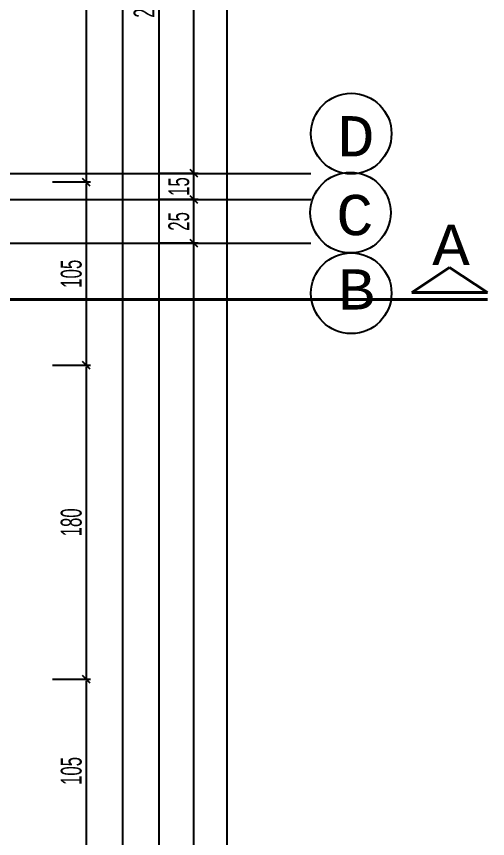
# Model space of a CAD drawing. Header units: inches. Extents: x -7543 to -822, y 102837 to 190349.
# Drawn here: x -831.3619 to -831.3078, y 102836.8892 to 102836.9834 of the extents above; entities that cross this region are included whole.
import ezdxf

# ---------------------------------------------------------------- set-up
doc = ezdxf.new("R2010")
doc.units = ezdxf.units.IN
doc.header["$MEASUREMENT"] = 0
doc.linetypes.add('DASHDOTX2', pattern=[2, 1, -0.5, 0, -0.5])
doc.linetypes.add('DASHED', pattern=[19.049999999999997, 12.7, -6.35])
for name, color, linetype, lineweight in [('AKS', 1, 'Continuous', 25), ('ICOL', 55, 'Continuous', 25), ('KESİT', 7, 'Continuous', 40)]:
    doc.layers.add(name, color=color, linetype=linetype, lineweight=lineweight)
doc.styles.add('ISIM', font='monos.ttf', dxfattribs={"width": 1.1, "height": 200})
doc.styles.add('OLCU', font='tromand.shx', dxfattribs={"width": 0.6, "height": 12})

# ---------------------------------------------------------------- blocks, each defined once
blk = doc.blocks.new('D')
at = {"layer": 'ICOL'}
for p, q in [((2.828427124746668, 2.828427124748032), (-2.82842712474303, -2.828427124744394)), ((0, 3.000000000002046), (0, -25))]:
    blk.add_line(p, q, dxfattribs=at)
blk = doc.blocks.new('E')
at = {"layer": 'ICOL'}
for p, q in [((0, -3.000000000002046), (0, 25)), ((-2.828427124746668, -2.828427124748032), (2.82842712474303, 2.828427124744394))]:
    blk.add_line(p, q, dxfattribs=at)

msp = doc.modelspace()

# ---------------------------------------------------------------- linework, layer by layer
at = {"layer": 'AKS', "linetype": 'DASHDOTX2', "ltscale": 10}
for p, q in [((-831.6986646402642, 102836.9654307916), (-831.3280608453938, 102836.9654307916)), ((-831.6986646402642, 102836.9624307916), (-831.3280608453938, 102836.9624307916)), ((-831.6986646402642, 102836.9574307916), (-831.3280608453938, 102836.9574307916))]:
    msp.add_line(p, q, dxfattribs=at)
at = {"layer": 'AKS', "color": 0}
for centre in [(-831.3234408453939, 102836.970003171), (-831.3235254301699, 102836.9609396697), (-831.3234408453939, 102836.9516954359)]:
    msp.add_circle(centre, 0.004620000000000001, dxfattribs=at)
at = {"layer": 'ICOL'}
for p, q in [((-831.3454781712936, 102836.7765867916), (-831.3454781712936, 102837.1942747916)), ((-831.349656827166, 102836.8105867916), (-831.349656827166, 102837.1602747916)), ((-831.3376782392937, 102836.8125867916), (-831.3376782392937, 102837.1582747916)), ((-831.3538379999769, 102836.9645867916), (-831.3538379999769, 102837.0062747916)), ((-831.3414940405735, 102836.9655867916), (-831.3414940405735, 102837.0052747916)), ((-831.3414940405735, 102836.9625867916), (-831.3414940405735, 102836.9652747916)), ((-831.3538379999769, 102836.9435867916), (-831.3538379999769, 102836.9642747916)), ((-831.3414940405735, 102836.9575867916), (-831.3414940405735, 102836.9622747916)), ((-831.3414940405735, 102836.8125867916), (-831.3414940405735, 102836.9572747916)), ((-831.3538379999769, 102836.9075867916), (-831.3538379999769, 102836.9432747916)), ((-831.3538379999769, 102836.8865867916), (-831.3538379999769, 102836.9072747916))]:
    msp.add_line(p, q, dxfattribs=at)
at = {"layer": 'KESİT'}
for p, q in [((-831.3121620110898, 102836.9546559435), (-831.3165049206326, 102836.9517727222)), ((-831.3121620110898, 102836.9546559435), (-831.3078191015469, 102836.9517727222)), ((-831.3165049206326, 102836.9517727222), (-831.3078191015469, 102836.9517727222))]:
    msp.add_line(p, q, dxfattribs=at)
at = {"layer": 'KESİT', "linetype": 'DASHED'}
msp.add_line((-831.4489098118345, 102836.9509768006), (-831.307794851295, 102836.9509768006), dxfattribs=at)

# ---------------------------------------------------------------- block references
at = {"layer": 'ICOL', "xscale": 0.000155999994603917, "yscale": 0.000155999994603917, "zscale": 0.000155999994603917}
for name, p, rotation in [('D', (-831.3414940405735, 102836.9654307916), 270), ('E', (-831.3414940405735, 102836.9654307916), 90), ('D', (-831.3538379999769, 102836.9644307916), 270), ('E', (-831.3538379999769, 102836.9644307916), 90), ('D', (-831.3414940405735, 102836.9624307916), 270), ('E', (-831.3414940405735, 102836.9624307916), 90), ('D', (-831.3414940405735, 102836.9574307916), 270), ('E', (-831.3414940405735, 102836.9574307916), 90), ('D', (-831.3538379999769, 102836.9434307916), 270), ('E', (-831.3538379999769, 102836.9434307916), 90), ('D', (-831.3538379999769, 102836.9074307916), 270), ('E', (-831.3538379999769, 102836.9074307916), 90)]:
    msp.add_blockref(name, p, dxfattribs=dict(at, rotation=rotation))

# ---------------------------------------------------------------- texts
at = {"layer": 'AKS', "style": 'ISIM', "width": 1.1}
for s, p in [('D', (-831.3250663239849, 102836.9673843106)), ('C', (-831.3251818554414, 102836.9583552316)), ('A', (-831.314141999617, 102836.9549220039)), ('B', (-831.3250056114057, 102836.9498307543))]:
    msp.add_text(s, height=0.004620000000000001, dxfattribs=at).set_placement(p)
at = {"layer": 'ICOL', "char_height": 0.0024, "attachment_point": 5, "rotation": 90, "style": 'OLCU'}
for s, insert in [('\\A1;2090', (-831.3472061712936, 102836.9854307916)), ('\\A1;15', (-831.3432220405734, 102836.9639307916)), ('\\A1;25', (-831.3432220405734, 102836.9599307916)), ('\\A1;105', (-831.355565999977, 102836.9539307916)), ('\\A1;180', (-831.355565999977, 102836.9254307916)), ('\\A1;105', (-831.355565999977, 102836.8969307916))]:
    msp.add_mtext(s, dxfattribs=dict(at, insert=insert))

doc.saveas('drawing.dxf')
